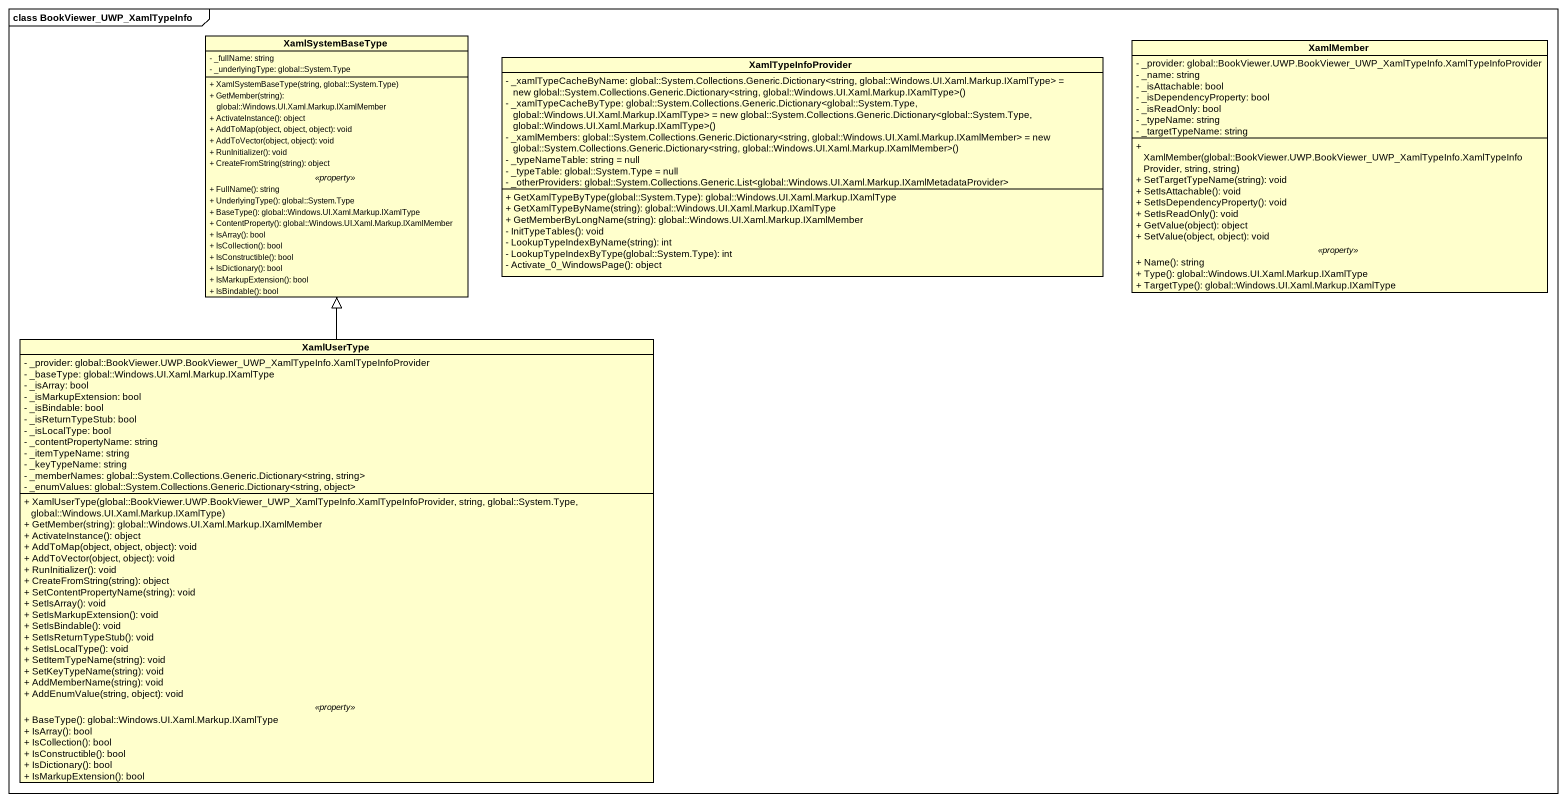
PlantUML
@startuml
mainframe class BookViewer_UWP_XamlTypeInfo
hide circle
hide empty members
skinparam classAttributeIconSize 0
class XamlSystemBaseType {
  - _fullName: string
  - _underlyingType: global::System.Type
  --
  + XamlSystemBaseType(string, global::System.Type)
  + GetMember(string): global::Windows.UI.Xaml.Markup.IXamlMember
  + ActivateInstance(): object
  + AddToMap(object, object, object): void
  + AddToVector(object, object): void
  + RunInitializer(): void
  + CreateFromString(string): object
  .. <<property>> ..
  + FullName(): string
  + UnderlyingType(): global::System.Type
  + BaseType(): global::Windows.UI.Xaml.Markup.IXamlType
  + ContentProperty(): global::Windows.UI.Xaml.Markup.IXamlMember
  + IsArray(): bool
  + IsCollection(): bool
  + IsConstructible(): bool
  + IsDictionary(): bool
  + IsMarkupExtension(): bool
  + IsBindable(): bool
}
class XamlTypeInfoProvider {
  {field} - _xamlTypeCacheByName: global::System.Collections.Generic.Dictionary<string, global::Windows.UI.Xaml.Markup.IXamlType> = new global::System.Collections.Generic.Dictionary<string, global::Windows.UI.Xaml.Markup.IXamlType>()
  {field} - _xamlTypeCacheByType: global::System.Collections.Generic.Dictionary<global::System.Type, global::Windows.UI.Xaml.Markup.IXamlType> = new global::System.Collections.Generic.Dictionary<global::System.Type, global::Windows.UI.Xaml.Markup.IXamlType>()
  {field} - _xamlMembers: global::System.Collections.Generic.Dictionary<string, global::Windows.UI.Xaml.Markup.IXamlMember> = new global::System.Collections.Generic.Dictionary<string, global::Windows.UI.Xaml.Markup.IXamlMember>()
  - _typeNameTable: string = null
  - _typeTable: global::System.Type = null
  - _otherProviders: global::System.Collections.Generic.List<global::Windows.UI.Xaml.Markup.IXamlMetadataProvider>
  + GetXamlTypeByType(global::System.Type): global::Windows.UI.Xaml.Markup.IXamlType
  + GetXamlTypeByName(string): global::Windows.UI.Xaml.Markup.IXamlType
  + GetMemberByLongName(string): global::Windows.UI.Xaml.Markup.IXamlMember
  - InitTypeTables(): void
  - LookupTypeIndexByName(string): int
  - LookupTypeIndexByType(global::System.Type): int
  - Activate_0_WindowsPage(): object
}
class XamlMember {
  - _provider: global::BookViewer.UWP.BookViewer_UWP_XamlTypeInfo.XamlTypeInfoProvider
  - _name: string
  - _isAttachable: bool
  - _isDependencyProperty: bool
  - _isReadOnly: bool
  - _typeName: string
  - _targetTypeName: string
  --
  + XamlMember(global::BookViewer.UWP.BookViewer_UWP_XamlTypeInfo.XamlTypeInfoProvider, string, string)
  + SetTargetTypeName(string): void
  + SetIsAttachable(): void
  + SetIsDependencyProperty(): void
  + SetIsReadOnly(): void
  + GetValue(object): object
  + SetValue(object, object): void
  .. <<property>> ..
  + Name(): string
  + Type(): global::Windows.UI.Xaml.Markup.IXamlType
  + TargetType(): global::Windows.UI.Xaml.Markup.IXamlType
}
class XamlUserType {
  - _provider: global::BookViewer.UWP.BookViewer_UWP_XamlTypeInfo.XamlTypeInfoProvider
  - _baseType: global::Windows.UI.Xaml.Markup.IXamlType
  - _isArray: bool
  - _isMarkupExtension: bool
  - _isBindable: bool
  - _isReturnTypeStub: bool
  - _isLocalType: bool
  - _contentPropertyName: string
  - _itemTypeName: string
  - _keyTypeName: string
  - _memberNames: global::System.Collections.Generic.Dictionary<string, string>
  - _enumValues: global::System.Collections.Generic.Dictionary<string, object>
  --
  + XamlUserType(global::BookViewer.UWP.BookViewer_UWP_XamlTypeInfo.XamlTypeInfoProvider, string, global::System.Type, global::Windows.UI.Xaml.Markup.IXamlType)
  + GetMember(string): global::Windows.UI.Xaml.Markup.IXamlMember
  + ActivateInstance(): object
  + AddToMap(object, object, object): void
  + AddToVector(object, object): void
  + RunInitializer(): void
  + CreateFromString(string): object
  + SetContentPropertyName(string): void
  + SetIsArray(): void
  + SetIsMarkupExtension(): void
  + SetIsBindable(): void
  + SetIsReturnTypeStub(): void
  + SetIsLocalType(): void
  + SetItemTypeName(string): void
  + SetKeyTypeName(string): void
  + AddMemberName(string): void
  + AddEnumValue(string, object): void
  .. <<property>> ..
  + BaseType(): global::Windows.UI.Xaml.Markup.IXamlType
  + IsArray(): bool
  + IsCollection(): bool
  + IsConstructible(): bool
  + IsDictionary(): bool
  + IsMarkupExtension(): bool
}
XamlUserType -up-|> XamlSystemBaseType
@enduml
